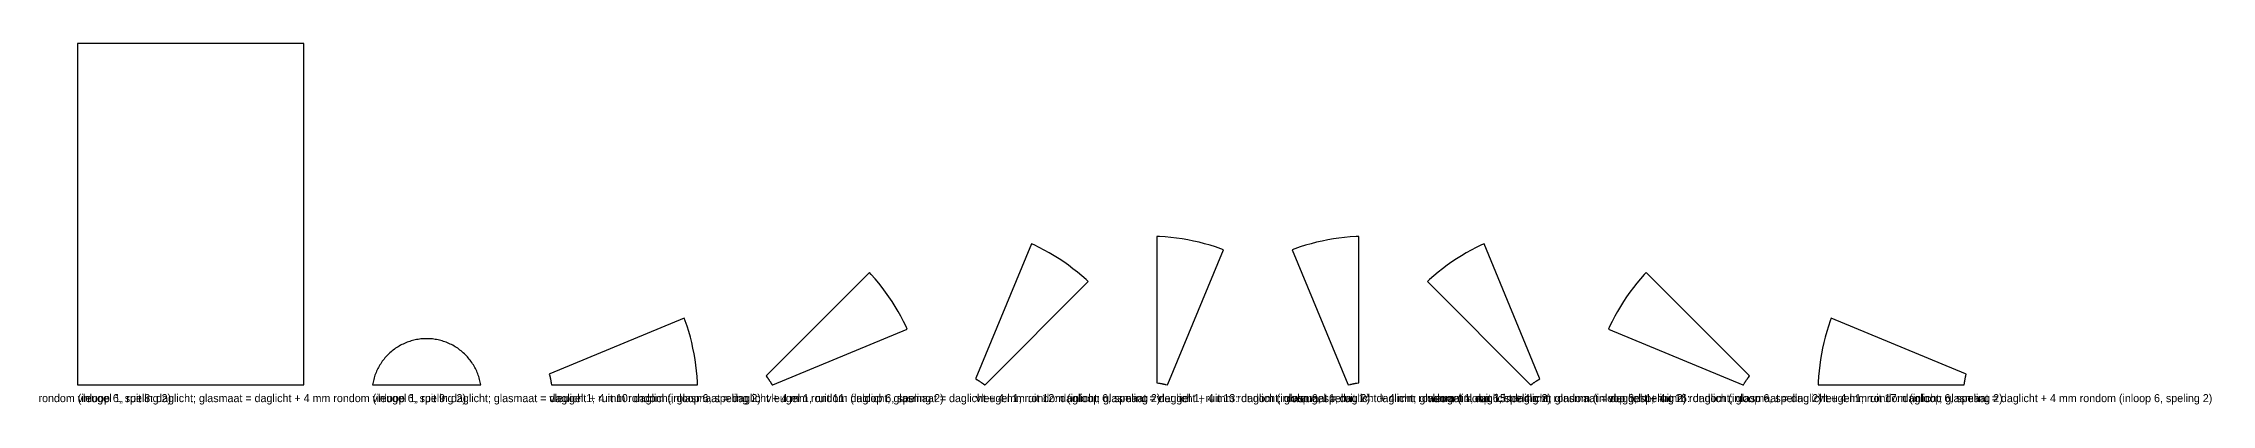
# Model space of a CAD drawing. Header units: millimetres. Extents: x 0 to 7376, y -34 to 597.
# Drawn here: x 3582 to 7376, y -34 to 597 of the extents above; entities that cross this region are included whole.
import ezdxf

# ---------------------------------------------------------------- set-up
doc = ezdxf.new("R2010")
doc.units = ezdxf.units.MM

msp = doc.modelspace()

# ---------------------------------------------------------------- linework, layer by layer
at = {"layer": 'DAGLICHT'}
for p, q in [((4038, 596.6667), (3642, 596.6667)), ((3642, 596.6667), (3642, 0)), ((4038, 0), (4038, 596.6667)), ((5311.3223, 246.8459), (5213.9734, 11.8249)), ((5315.812, 244.7761), (5311.3223, 246.8459)), ((5324.7577, 240.3646), (5315.812, 244.7761)), ((5333.5848, 235.7204), (5324.7577, 240.3646)), ((5342.2873, 230.8468), (5333.5848, 235.7204)), ((5350.8592, 225.747), (5342.2873, 230.8468)), ((5535.2964, 259.2134), (5530.3564, 259.4075)), ((5530.3564, 259.4075), (5530.3564, 5.0226)), ((5545.2493, 258.561), (5535.2964, 259.2134)), ((5555.1817, 257.6484), (5545.2493, 258.561)), ((5549.8262, 1.1498), (5647.175, 236.1708)), ((5565.0869, 256.476), (5555.1817, 257.6484)), ((5574.9579, 255.0448), (5565.0869, 256.476)), ((5584.7881, 253.3557), (5574.9579, 255.0448)), ((5594.5707, 251.4098), (5584.7881, 253.3557)), ((5604.2991, 249.2085), (5594.5707, 251.4098)), ((5613.9664, 246.7533), (5604.2991, 249.2085)), ((5623.5662, 244.0459), (5613.9664, 246.7533)), ((5633.0919, 241.0881), (5623.5662, 244.0459)), ((5642.5368, 237.882), (5633.0919, 241.0881)), ((5647.175, 236.1708), (5642.5368, 237.882)), ((5771.8133, 237.882), (5767.175, 236.1708)), ((5767.175, 236.1708), (5864.5239, 1.1498)), ((5781.2582, 241.0881), (5771.8133, 237.882)), ((5790.7838, 244.0459), (5781.2582, 241.0881)), ((5800.3836, 246.7533), (5790.7838, 244.0459)), ((5810.051, 249.2085), (5800.3836, 246.7533)), ((5819.7793, 251.4098), (5810.051, 249.2085)), ((5829.562, 253.3557), (5819.7793, 251.4098)), ((5839.3922, 255.0448), (5829.562, 253.3557)), ((5849.2632, 256.476), (5839.3922, 255.0448)), ((5859.1684, 257.6484), (5849.2632, 256.476)), ((5869.1008, 258.561), (5859.1684, 257.6484)), ((5879.0537, 259.2134), (5869.1008, 258.561)), ((5883.9937, 259.4075), (5879.0537, 259.2134)), ((5883.9937, 5.0226), (5883.9937, 259.4075)), ((6072.0628, 230.8468), (6063.4909, 225.747)), ((6080.7653, 235.7204), (6072.0628, 230.8468)), ((6089.5924, 240.3646), (6080.7653, 235.7204)), ((6098.5381, 244.7761), (6089.5924, 240.3646)), ((6103.0278, 246.8459), (6098.5381, 244.7761)), ((6200.3766, 11.8249), (6103.0278, 246.8459)), ((5027.4797, 196.7043), (4847.6024, 16.827)), ((5030.8355, 193.0739), (5027.4797, 196.7043)), ((5037.412, 185.5748), (5030.8355, 193.0739)), ((5359.2947, 220.4246), (5350.8592, 225.747)), ((5367.5881, 214.8832), (5359.2947, 220.4246)), ((5375.7335, 209.1266), (5367.5881, 214.8832)), ((5383.7254, 203.1588), (5375.7335, 209.1266)), ((5391.5583, 196.9837), (5383.7254, 203.1588)), ((5399.227, 190.6058), (5391.5583, 196.9837)), ((5406.726, 184.0293), (5399.227, 190.6058)), ((6015.1231, 190.6058), (6007.624, 184.0293)), ((6022.7917, 196.9837), (6015.1231, 190.6058)), ((6030.6247, 203.1588), (6022.7917, 196.9837)), ((6038.6166, 209.1266), (6030.6247, 203.1588)), ((6046.762, 214.8832), (6038.6166, 209.1266)), ((6055.0553, 220.4246), (6046.762, 214.8832)), ((6063.4909, 225.747), (6055.0553, 220.4246)), ((6383.5145, 193.0739), (6376.938, 185.5748)), ((6386.8704, 196.7043), (6383.5145, 193.0739)), ((6566.7477, 16.827), (6386.8704, 196.7043)), ((5043.79, 177.9062), (5037.412, 185.5748)), ((5049.965, 170.0732), (5043.79, 177.9062)), ((5055.9328, 162.0813), (5049.965, 170.0732)), ((5061.6894, 153.9359), (5055.9328, 162.0813)), ((5067.2309, 145.6426), (5061.6894, 153.9359)), ((5230.4791, 0.7962), (5410.3564, 180.6734)), ((5410.3564, 180.6734), (5406.726, 184.0293)), ((6007.624, 184.0293), (6003.9937, 180.6734)), ((6003.9937, 180.6734), (6183.871, 0.7962)), ((6352.6606, 153.9359), (6347.1192, 145.6426)), ((6358.4172, 162.0813), (6352.6606, 153.9359)), ((6364.3851, 170.0732), (6358.4172, 162.0813)), ((6370.5601, 177.9062), (6364.3851, 170.0732)), ((6376.938, 185.5748), (6370.5601, 177.9062)), ((4703.5696, 116.8187), (4468.5486, 19.4698)), ((4705.2807, 112.1804), (4703.5696, 116.8187)), ((5072.5533, 137.2071), (5067.2309, 145.6426)), ((5077.653, 128.6351), (5072.5533, 137.2071)), ((5082.5267, 119.9326), (5077.653, 128.6351)), ((5087.1709, 111.1055), (5082.5267, 119.9326)), ((6331.8234, 119.9326), (6327.1792, 111.1055)), ((6336.697, 128.6351), (6331.8234, 119.9326)), ((6341.7968, 137.2071), (6336.697, 128.6351)), ((6347.1192, 145.6426), (6341.7968, 137.2071)), ((6710.7805, 116.8187), (6709.0694, 112.1804)), ((6945.8015, 19.4698), (6710.7805, 116.8187)), ((4223.0708, 76.1873), (4220.694, 75.3805)), ((4225.468, 76.9316), (4223.0708, 76.1873)), ((4227.8838, 77.613), (4225.468, 76.9316)), ((4230.3166, 78.2308), (4227.8838, 77.613)), ((4232.7648, 78.7848), (4230.3166, 78.2308)), ((4235.2266, 79.2745), (4232.7648, 78.7848)), ((4237.7004, 79.6996), (4235.2266, 79.2745)), ((4240.1845, 80.0597), (4237.7004, 79.6996)), ((4242.6772, 80.3548), (4240.1845, 80.0597)), ((4245.1767, 80.5844), (4242.6772, 80.3548)), ((4247.6814, 80.7486), (4245.1767, 80.5844)), ((4250.1895, 80.8471), (4247.6814, 80.7486)), ((4252.6994, 80.88), (4250.1895, 80.8471)), ((4255.2092, 80.8471), (4252.6994, 80.88)), ((4257.7173, 80.7486), (4255.2092, 80.8471)), ((4260.222, 80.5844), (4257.7173, 80.7486)), ((4262.7216, 80.3548), (4260.222, 80.5844)), ((4265.2142, 80.0597), (4262.7216, 80.3548)), ((4267.6983, 79.6996), (4265.2142, 80.0597)), ((4270.1721, 79.2745), (4267.6983, 79.6996)), ((4272.6339, 78.7848), (4270.1721, 79.2745)), ((4275.0821, 78.2308), (4272.6339, 78.7848)), ((4277.5149, 77.613), (4275.0821, 78.2308)), ((4279.9308, 76.9316), (4277.5149, 77.613)), ((4282.3279, 76.1873), (4279.9308, 76.9316)), ((4284.7048, 75.3805), (4282.3279, 76.1873)), ((4708.4868, 102.7355), (4705.2807, 112.1804)), ((4711.4446, 93.2098), (4708.4868, 102.7355)), ((4714.152, 83.6101), (4711.4446, 93.2098)), ((4716.6072, 73.9427), (4714.152, 83.6101)), ((4858.6312, 0.3213), (5093.6521, 97.6702)), ((5091.5824, 102.1599), (5087.1709, 111.1055)), ((5093.6521, 97.6702), (5091.5824, 102.1599)), ((6322.7677, 102.1599), (6320.698, 97.6702)), ((6320.698, 97.6702), (6555.7189, 0.3213)), ((6327.1792, 111.1055), (6322.7677, 102.1599)), ((6700.1981, 83.6101), (6697.7429, 73.9427)), ((6702.9055, 93.2098), (6700.1981, 83.6101)), ((6705.8633, 102.7355), (6702.9055, 93.2098)), ((6709.0694, 112.1804), (6705.8633, 102.7355)), ((4173.6822, 39.307), (4172.2876, 37.22)), ((4175.1308, 41.3568), (4173.6822, 39.307)), ((4176.6327, 43.368), (4175.1308, 41.3568)), ((4178.1866, 45.3392), (4176.6327, 43.368)), ((4179.7917, 47.2691), (4178.1866, 45.3392)), ((4181.4466, 49.1562), (4179.7917, 47.2691)), ((4183.1505, 50.9994), (4181.4466, 49.1562)), ((4184.902, 52.7974), (4183.1505, 50.9994)), ((4186.6999, 54.5489), (4184.902, 52.7974)), ((4188.5431, 56.2527), (4186.6999, 54.5489)), ((4190.4303, 57.9077), (4188.5431, 56.2527)), ((4192.3601, 59.5128), (4190.4303, 57.9077)), ((4194.3313, 61.0667), (4192.3601, 59.5128)), ((4196.3425, 62.5685), (4194.3313, 61.0667)), ((4198.3923, 64.0172), (4196.3425, 62.5685)), ((4200.4794, 65.4117), (4198.3923, 64.0172)), ((4202.6022, 66.7511), (4200.4794, 65.4117)), ((4204.7594, 68.0345), (4202.6022, 66.7511)), ((4206.9494, 69.261), (4204.7594, 68.0345)), ((4209.1708, 70.4297), (4206.9494, 69.261)), ((4211.422, 71.5399), (4209.1708, 70.4297)), ((4213.7015, 72.5907), (4211.422, 71.5399)), ((4216.0077, 73.5816), (4213.7015, 72.5907)), ((4218.3391, 74.5117), (4216.0077, 73.5816)), ((4220.694, 75.3805), (4218.3391, 74.5117)), ((4287.0597, 74.5117), (4284.7048, 75.3805)), ((4289.3911, 73.5816), (4287.0597, 74.5117)), ((4291.6973, 72.5907), (4289.3911, 73.5816)), ((4293.9768, 71.5399), (4291.6973, 72.5907)), ((4296.228, 70.4297), (4293.9768, 71.5399)), ((4298.4494, 69.261), (4296.228, 70.4297)), ((4300.6394, 68.0345), (4298.4494, 69.261)), ((4302.7965, 66.7511), (4300.6394, 68.0345)), ((4304.9194, 65.4117), (4302.7965, 66.7511)), ((4307.0064, 64.0172), (4304.9194, 65.4117)), ((4309.0562, 62.5685), (4307.0064, 64.0172)), ((4311.0674, 61.0667), (4309.0562, 62.5685)), ((4313.0386, 59.5128), (4311.0674, 61.0667)), ((4314.9685, 57.9077), (4313.0386, 59.5128)), ((4316.8556, 56.2527), (4314.9685, 57.9077)), ((4318.6988, 54.5489), (4316.8556, 56.2527)), ((4320.4968, 52.7974), (4318.6988, 54.5489)), ((4322.2483, 50.9994), (4320.4968, 52.7974)), ((4323.9521, 49.1562), (4322.2483, 50.9994)), ((4325.6071, 47.2691), (4323.9521, 49.1562)), ((4327.2121, 45.3392), (4325.6071, 47.2691)), ((4328.7661, 43.368), (4327.2121, 45.3392)), ((4330.2679, 41.3568), (4328.7661, 43.368)), ((4331.7166, 39.307), (4330.2679, 41.3568)), ((4333.1111, 37.22), (4331.7166, 39.307)), ((4718.8085, 64.2144), (4716.6072, 73.9427)), ((4720.7544, 54.4317), (4718.8085, 64.2144)), ((4722.4436, 44.6015), (4720.7544, 54.4317)), ((4723.8748, 34.7305), (4722.4436, 44.6015)), ((6691.9065, 44.6015), (6690.4753, 34.7305)), ((6693.5957, 54.4317), (6691.9065, 44.6015)), ((6695.5416, 64.2144), (6693.5957, 54.4317)), ((6697.7429, 73.9427), (6695.5416, 64.2144)), ((3642, 0), (4038, 0)), ((4158.4249, 2.4727), (4158, 0)), ((4158, 0), (4347.3988, 0)), ((4158.9146, 4.9346), (4158.4249, 2.4727)), ((4159.4685, 7.3827), (4158.9146, 4.9346)), ((4160.0864, 9.8156), (4159.4685, 7.3827)), ((4160.7677, 12.2314), (4160.0864, 9.8156)), ((4161.5121, 14.6285), (4160.7677, 12.2314)), ((4162.3189, 17.0054), (4161.5121, 14.6285)), ((4163.1877, 19.3603), (4162.3189, 17.0054)), ((4164.1178, 21.6917), (4163.1877, 19.3603)), ((4165.1086, 23.9979), (4164.1178, 21.6917)), ((4166.1595, 26.2774), (4165.1086, 23.9979)), ((4167.2697, 28.5286), (4166.1595, 26.2774)), ((4168.4384, 30.75), (4167.2697, 28.5286)), ((4169.6649, 32.94), (4168.4384, 30.75)), ((4170.9482, 35.0972), (4169.6649, 32.94)), ((4172.2876, 37.22), (4170.9482, 35.0972)), ((4334.4505, 35.0972), (4333.1111, 37.22)), ((4335.7339, 32.94), (4334.4505, 35.0972)), ((4336.9604, 30.75), (4335.7339, 32.94)), ((4338.1291, 28.5286), (4336.9604, 30.75)), ((4339.2393, 26.2774), (4338.1291, 28.5286)), ((4340.2901, 23.9979), (4339.2393, 26.2774)), ((4341.2809, 21.6917), (4340.2901, 23.9979)), ((4342.2111, 19.3603), (4341.2809, 21.6917)), ((4343.0798, 17.0054), (4342.2111, 19.3603)), ((4343.8867, 14.6285), (4343.0798, 17.0054)), ((4344.631, 12.2314), (4343.8867, 14.6285)), ((4345.3123, 9.8156), (4344.631, 12.2314)), ((4345.9302, 7.3827), (4345.3123, 9.8156)), ((4346.4842, 4.9346), (4345.9302, 7.3827)), ((4346.9739, 2.4727), (4346.4842, 4.9346)), ((4347.3988, 0), (4346.9739, 2.4727)), ((4468.5486, 19.4698), (4467.3988, 18.7743)), ((4467.3988, 18.7743), (4468.1886, 15.7982)), ((4468.1886, 15.7982), (4468.3205, 15.2707)), ((4468.3205, 15.2707), (4468.4579, 14.7106)), ((4468.4579, 14.7106), (4468.601, 14.1148)), ((4468.601, 14.1148), (4468.7503, 13.4798)), ((4468.7503, 13.4798), (4468.9058, 12.8016)), ((4468.9058, 12.8016), (4469.0679, 12.0759)), ((4469.0679, 12.0759), (4469.2368, 11.2974)), ((4469.2368, 11.2974), (4469.4126, 10.4603)), ((4469.4126, 10.4603), (4469.5955, 9.558)), ((4469.5955, 9.558), (4469.7719, 8.6543)), ((4469.7719, 8.6543), (4469.9297, 7.8137)), ((4469.9297, 7.8137), (4470.0716, 7.0298)), ((4470.0716, 7.0298), (4470.1996, 6.2973)), ((4470.1996, 6.2973), (4470.3154, 5.6112)), ((4470.3154, 5.6112), (4470.4206, 4.9674)), ((4470.4206, 4.9674), (4470.5163, 4.3622)), ((4470.5163, 4.3622), (4470.6037, 3.7921)), ((4470.6037, 3.7921), (4470.6837, 3.2544)), ((4470.6837, 3.2544), (4471.0929, 0.2025)), ((4471.0929, 0.2025), (4472.4214, 0)), ((4472.4214, 0), (4726.8062, 0)), ((4725.0471, 24.8253), (4723.8748, 34.7305)), ((4725.9598, 14.8929), (4725.0471, 24.8253)), ((4726.6121, 4.94), (4725.9598, 14.8929)), ((4726.8062, 0), (4726.6121, 4.94)), ((4847.6024, 16.827), (4846.8062, 15.7445)), ((4846.8062, 15.7445), (4848.6749, 13.2971)), ((4848.6749, 13.2971), (4848.9986, 12.8602)), ((4848.9986, 12.8602), (4849.3399, 12.3954)), ((4849.3399, 12.3954), (4849.7001, 11.8997)), ((4849.7001, 11.8997), (4850.081, 11.3701)), ((4850.081, 11.3701), (4850.4842, 10.8031)), ((4850.4842, 10.8031), (4850.9117, 10.1946)), ((4850.9117, 10.1946), (4851.3657, 9.54)), ((4851.3657, 9.54), (4851.8484, 8.834)), ((4851.8484, 8.834), (4852.3628, 8.0703)), ((4852.3628, 8.0703), (4852.8715, 7.3029)), ((4852.8715, 7.3029), (4853.339, 6.5867)), ((4853.339, 6.5867), (4853.7701, 5.9168)), ((4853.7701, 5.9168), (4854.1687, 5.289)), ((4854.1687, 5.289), (4854.5382, 4.6995)), ((4854.5382, 4.6995), (4854.8817, 4.1449)), ((4854.8817, 4.1449), (4855.2018, 3.6224)), ((4855.2018, 3.6224), (4855.5006, 3.1292)), ((4855.5006, 3.1292), (4855.7804, 2.663)), ((4855.7804, 2.663), (4857.3263, 0)), ((4857.3263, 0), (4858.6312, 0.3213)), ((5213.9734, 11.8249), (5213.6521, 10.5201)), ((5213.6521, 10.5201), (5216.3151, 8.9741)), ((5216.3151, 8.9741), (5216.7813, 8.6944)), ((5216.7813, 8.6944), (5217.2745, 8.3955)), ((5217.2745, 8.3955), (5217.7971, 8.0755)), ((5217.7971, 8.0755), (5218.3516, 7.732)), ((5218.3516, 7.732), (5218.9411, 7.3624)), ((5218.9411, 7.3624), (5219.5689, 6.9638)), ((5219.5689, 6.9638), (5220.2388, 6.5328)), ((5220.2388, 6.5328), (5220.955, 6.0652)), ((5220.955, 6.0652), (5221.7225, 5.5565)), ((5221.7225, 5.5565), (5222.4861, 5.0422)), ((5222.4861, 5.0422), (5223.1922, 4.5594)), ((5223.1922, 4.5594), (5223.8468, 4.1055)), ((5223.8468, 4.1055), (5224.4553, 3.678)), ((5224.4553, 3.678), (5225.0223, 3.2748)), ((5225.0223, 3.2748), (5225.5518, 2.8939)), ((5225.5518, 2.8939), (5226.0475, 2.5336)), ((5226.0475, 2.5336), (5226.5124, 2.1923)), ((5226.5124, 2.1923), (5226.9492, 1.8686)), ((5226.9492, 1.8686), (5229.3966, 0)), ((5229.3966, 0), (5230.4791, 0.7962)), ((5530.3564, 5.0226), (5530.5589, 3.6942)), ((5530.5589, 3.6942), (5533.6107, 3.2849)), ((5533.6107, 3.2849), (5534.1485, 3.2049)), ((5534.1485, 3.2049), (5534.7186, 3.1175)), ((5534.7186, 3.1175), (5535.3238, 3.0218)), ((5535.3238, 3.0218), (5535.9676, 2.9167)), ((5535.9676, 2.9167), (5536.6537, 2.8009)), ((5536.6537, 2.8009), (5537.3862, 2.6729)), ((5537.3862, 2.6729), (5538.17, 2.531)), ((5538.17, 2.531), (5539.0107, 2.3731)), ((5539.0107, 2.3731), (5539.9144, 2.1968)), ((5539.9144, 2.1968), (5540.8167, 2.0139)), ((5540.8167, 2.0139), (5541.6538, 1.838)), ((5541.6538, 1.838), (5542.4323, 1.6691)), ((5542.4323, 1.6691), (5543.158, 1.5071)), ((5543.158, 1.5071), (5543.8362, 1.3515)), ((5543.8362, 1.3515), (5544.4712, 1.2023)), ((5544.4712, 1.2023), (5545.067, 1.0591)), ((5545.067, 1.0591), (5545.6271, 0.9217)), ((5545.6271, 0.9217), (5546.1546, 0.7898)), ((5546.1546, 0.7898), (5549.1307, 0)), ((5549.1307, 0), (5549.8262, 1.1498)), ((5864.5239, 1.1498), (5865.2194, 0)), ((5865.2194, 0), (5868.1955, 0.7898)), ((5868.1955, 0.7898), (5868.723, 0.9217)), ((5868.723, 0.9217), (5869.2831, 1.0591)), ((5869.2831, 1.0591), (5869.8789, 1.2023)), ((5869.8789, 1.2023), (5870.5139, 1.3515)), ((5870.5139, 1.3515), (5871.1921, 1.5071)), ((5871.1921, 1.5071), (5871.9178, 1.6691)), ((5871.9178, 1.6691), (5872.6963, 1.838)), ((5872.6963, 1.838), (5873.5334, 2.0139)), ((5873.5334, 2.0139), (5874.4357, 2.1968)), ((5874.4357, 2.1968), (5875.3394, 2.3731)), ((5875.3394, 2.3731), (5876.18, 2.531)), ((5876.18, 2.531), (5876.9639, 2.6729)), ((5876.9639, 2.6729), (5877.6964, 2.8009)), ((5877.6964, 2.8009), (5878.3825, 2.9167)), ((5878.3825, 2.9167), (5879.0263, 3.0218)), ((5879.0263, 3.0218), (5879.6315, 3.1175)), ((5879.6315, 3.1175), (5880.2016, 3.2049)), ((5880.2016, 3.2049), (5880.7393, 3.2849)), ((5880.7393, 3.2849), (5883.7912, 3.6942)), ((5883.7912, 3.6942), (5883.9937, 5.0226)), ((6183.871, 0.7962), (6184.9535, 0)), ((6184.9535, 0), (6187.4009, 1.8686)), ((6187.4009, 1.8686), (6187.8377, 2.1923)), ((6187.8377, 2.1923), (6188.3026, 2.5336)), ((6188.3026, 2.5336), (6188.7983, 2.8939)), ((6188.7983, 2.8939), (6189.3278, 3.2748)), ((6189.3278, 3.2748), (6189.8948, 3.678)), ((6189.8948, 3.678), (6190.5033, 4.1055)), ((6190.5033, 4.1055), (6191.1579, 4.5594)), ((6191.1579, 4.5594), (6191.8639, 5.0422)), ((6191.8639, 5.0422), (6192.6276, 5.5565)), ((6192.6276, 5.5565), (6193.395, 6.0652)), ((6193.395, 6.0652), (6194.1113, 6.5328)), ((6194.1113, 6.5328), (6194.7812, 6.9638)), ((6194.7812, 6.9638), (6195.409, 7.3624)), ((6195.409, 7.3624), (6195.9985, 7.732)), ((6195.9985, 7.732), (6196.553, 8.0755)), ((6196.553, 8.0755), (6197.0755, 8.3955)), ((6197.0755, 8.3955), (6197.5688, 8.6944)), ((6197.5688, 8.6944), (6198.035, 8.9741)), ((6198.035, 8.9741), (6200.698, 10.5201)), ((6200.698, 10.5201), (6200.3766, 11.8249)), ((6555.7189, 0.3213), (6557.0237, 0)), ((6557.0237, 0), (6558.5697, 2.663)), ((6558.5697, 2.663), (6558.8494, 3.1292)), ((6558.8494, 3.1292), (6559.1483, 3.6224)), ((6559.1483, 3.6224), (6559.4684, 4.1449)), ((6559.4684, 4.1449), (6559.8119, 4.6995)), ((6559.8119, 4.6995), (6560.1814, 5.289)), ((6560.1814, 5.289), (6560.58, 5.9168)), ((6560.58, 5.9168), (6561.0111, 6.5867)), ((6561.0111, 6.5867), (6561.4786, 7.3029)), ((6561.4786, 7.3029), (6561.9873, 8.0703)), ((6561.9873, 8.0703), (6562.5016, 8.834)), ((6562.5016, 8.834), (6562.9844, 9.54)), ((6562.9844, 9.54), (6563.4384, 10.1946)), ((6563.4384, 10.1946), (6563.8659, 10.8031)), ((6563.8659, 10.8031), (6564.2691, 11.3701)), ((6564.2691, 11.3701), (6564.6499, 11.8997)), ((6564.6499, 11.8997), (6565.0102, 12.3954)), ((6565.0102, 12.3954), (6565.3515, 12.8602)), ((6565.3515, 12.8602), (6565.6752, 13.2971)), ((6565.6752, 13.2971), (6567.5438, 15.7445)), ((6567.5438, 15.7445), (6566.7477, 16.827)), ((6687.7379, 4.94), (6687.5438, 0)), ((6687.5438, 0), (6941.9287, 0)), ((6688.3903, 14.8929), (6687.7379, 4.94)), ((6689.3029, 24.8253), (6688.3903, 14.8929)), ((6690.4753, 34.7305), (6689.3029, 24.8253)), ((6941.9287, 0), (6943.2572, 0.2025)), ((6943.2572, 0.2025), (6943.6664, 3.2544)), ((6943.6664, 3.2544), (6943.7464, 3.7921)), ((6943.7464, 3.7921), (6943.8338, 4.3622)), ((6943.8338, 4.3622), (6943.9295, 4.9674)), ((6943.9295, 4.9674), (6944.0347, 5.6112)), ((6944.0347, 5.6112), (6944.1505, 6.2973)), ((6944.1505, 6.2973), (6944.2785, 7.0298)), ((6944.2785, 7.0298), (6944.4203, 7.8137)), ((6944.4203, 7.8137), (6944.5782, 8.6543)), ((6944.5782, 8.6543), (6944.7545, 9.558)), ((6944.7545, 9.558), (6944.9375, 10.4603)), ((6944.9375, 10.4603), (6945.1133, 11.2974)), ((6945.1133, 11.2974), (6945.2822, 12.0759)), ((6945.2822, 12.0759), (6945.4443, 12.8016)), ((6945.4443, 12.8016), (6945.5998, 13.4798)), ((6945.5998, 13.4798), (6945.749, 14.1148)), ((6945.749, 14.1148), (6945.8922, 14.7106)), ((6946.9513, 18.7743), (6945.8015, 19.4698)), ((6945.8922, 14.7106), (6946.0296, 15.2707)), ((6946.0296, 15.2707), (6946.1615, 15.7982)), ((6946.1615, 15.7982), (6946.9513, 18.7743))]:
    msp.add_line(p, q, dxfattribs=at)

# ---------------------------------------------------------------- texts
at = {"layer": 'TEKST'}
for s, p in [('vleugel 1, ruit 7: daglicht; glasmaat = daglicht + 4 mm rondom (inloop 6, speling 2)', (3126, -30)), ('vleugel 1, ruit 8: daglicht; glasmaat = daglicht + 4 mm rondom (inloop 6, speling 2)', (3642, -30)), ('vleugel 1, ruit 9: daglicht; glasmaat = daglicht + 4 mm rondom (inloop 6, speling 2)', (4158, -30)), ('vleugel 1, ruit 10: daglicht; glasmaat = daglicht + 4 mm rondom (inloop 6, speling 2)', (4467.3988, -30)), ('vleugel 1, ruit 11: daglicht; glasmaat = daglicht + 4 mm rondom (inloop 6, speling 2)', (4846.8062, -30)), ('vleugel 1, ruit 12: daglicht; glasmaat = daglicht + 4 mm rondom (inloop 6, speling 2)', (5213.6521, -30)), ('vleugel 1, ruit 13: daglicht; glasmaat = daglicht + 4 mm rondom (inloop 6, speling 2)', (5530.3564, -30)), ('vleugel 1, ruit 14: daglicht; glasmaat = daglicht + 4 mm rondom (inloop 6, speling 2)', (5767.175, -30)), ('vleugel 1, ruit 15: daglicht; glasmaat = daglicht + 4 mm rondom (inloop 6, speling 2)', (6003.9937, -30)), ('vleugel 1, ruit 16: daglicht; glasmaat = daglicht + 4 mm rondom (inloop 6, speling 2)', (6320.698, -30)), ('vleugel 1, ruit 17: daglicht; glasmaat = daglicht + 4 mm rondom (inloop 6, speling 2)', (6687.5438, -30))]:
    msp.add_text(s, height=14, dxfattribs=at).set_placement(p)

doc.saveas('drawing.dxf')
